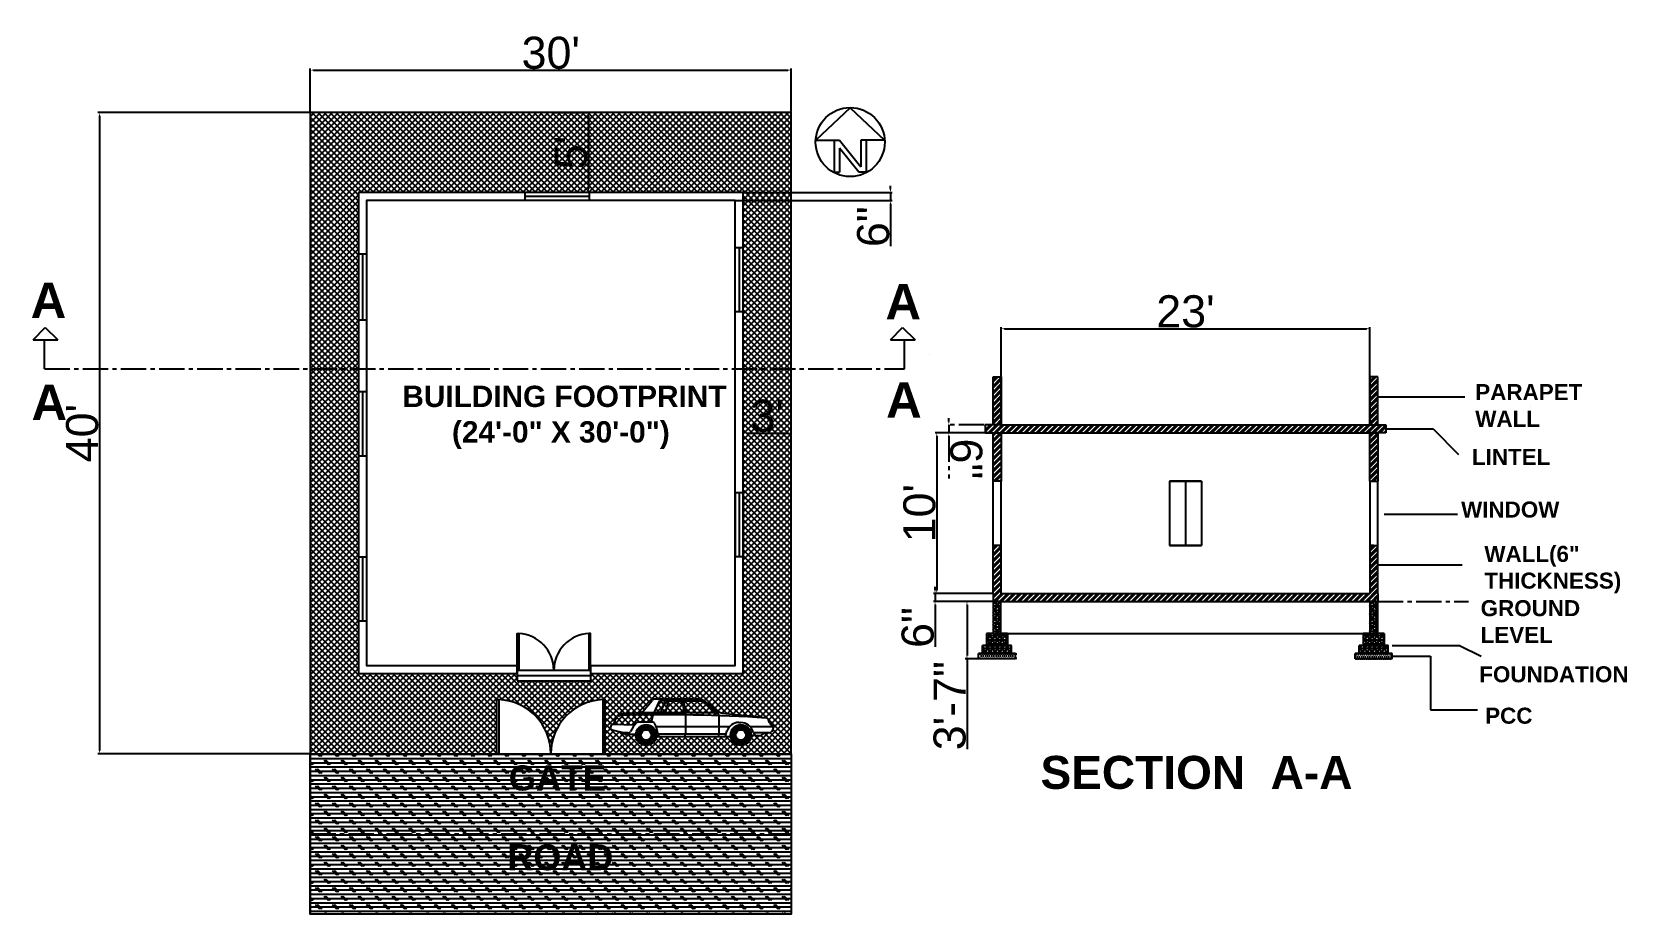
# Model space of a CAD drawing. Header units: feet. Extents: x -3075 to -1881, y -120 to 540.
import ezdxf

# ---------------------------------------------------------------- set-up
doc = ezdxf.new("R2010")
doc.units = ezdxf.units.FT
doc.linetypes.add('CENTER2', pattern=[28.575, 19.05, -3.175, 3.175, -3.175])
doc.styles.get("Standard").update_dxf_attribs({"font": 'arial.ttf'})
doc.dimstyles.new('ISO-25', dxfattribs={"dimtxt": 24, "dimasz": 2.5, "dimexe": 1.25, "dimexo": 0.625, "dimtad": 1, "dimdec": 0, "dimlunit": 4, "dimtxsty": 'Standard', "dimcen": 2.5, "dimadec": 0, "dimazin": 0, "dimtfac": 1, "dimtdec": 0, "dimtmove": 0, "dimatfit": 3, "dimfxl": 1, "dimarcsym": 0})
pattern_1 = [(45, (-4099.2317, -832.2145), (-2.245064, 2.245064), []), (45, (-4099.2317, -830.627), (-2.245064, 2.245064), [])]
pattern_2 = [(0, (-4099.2317, -832.2145), (0, 3.175), []), (135, (-4097.644, -833.802), (-6.350003, -6.350003), [4.49013, -4.49013]), (135, (-4096.8505, -833.802), (-6.350003, -6.350003), [4.49013, -4.49013]), (135, (-4096.057, -833.802), (-6.350003, -6.350003), [4.49013, -4.49013])]

# ---------------------------------------------------------------- blocks, each defined once
blk = doc.blocks.new('DR-72P')
for points in [[(1.5, 0), (0, 0), (0, 36), (1.5, 36)], [(70.5, 0), (72, 0), (72, 36), (70.5, 36)]]:
    blk.add_lwpolyline(points, close=True)
for centre, start, end in [((0, 0), 0, 87.6141), ((72, 0), 92.3859, 180)]:
    blk.add_arc(centre, 36, start, end)
blk = doc.blocks.new('DR-69P')
for points in [[(1.5, 0), (0, 0), (0, 34.5), (1.5, 34.5)], [(67.5, 0), (69, 0), (69, 34.5), (67.5, 34.5)]]:
    blk.add_lwpolyline(points, close=True)
for centre, start, end in [((0, 0), 0, 87.5104), ((69, 0), 92.4896, 180)]:
    blk.add_arc(centre, 34.5, start, end)
blk = doc.blocks.new('Car - sedan  side')
at = {"linetype": 'Continuous'}
for p, q in [((-140.2, 34.7), (-163.9, 33.6)), ((-62.3, 34.7), (-140.2, 34.7)), ((-139.5, 36), (-129.6, 47.9)), ((-128.6, 32.6), (-121.2, 48)), ((-77.8, 49.3), (-126.6, 49.3)), ((-74.7, 48), (-121.2, 48)), ((-120.3, 34.7), (-115.7, 48)), ((-115.4, 34.7), (-111.7, 48)), ((-97.5, 47.3), (-111.9, 47.3)), ((-94.4, 34.7), (-97.7, 48)), ((-93.7, 34.7), (-97, 48)), ((-93, 34.7), (-96.3, 48)), ((-76.3, 47.3), (-96.2, 47.3)), ((-93.7, 19.6), (-93.7, 34.7)), ((-61.1, 34.7), (-76.3, 47.3)), ((-60, 34.6), (-76.1, 48)), ((-56.9, 35.1), (-75.5, 48.6)), ((-58.5, 34.9), (-75, 48)), ((-62.3, 34.7), (-60, 34.6)), ((-60, 34.6), (-58.5, 34.9)), ((-58, 31.6), (-60, 34.6)), ((-57.2, 35.4), (-58.5, 34.9)), ((-54.9, 34.4), (-8.8, 29.8)), ((-174, 19.5), (-174, 18.9)), ((-148.3, 21.7), (-171.1, 22.3)), ((-170.9, 22.3), (-166.8, 31.6)), ((-164.6, 31.6), (-165.5, 30.4)), ((-128.8, 24.6), (-144.8, 24.6)), ((-130.4, 24.6), (-128.6, 32.6)), ((-47.2, 19.6), (-125.2, 19.6)), ((-93.7, 12.1), (-93.7, 19.6)), ((-58, 19.6), (-58, 31.6)), ((-58, 12.1), (-58, 19.6)), ((-37, 24.4), (-34.9, 24.4)), ((0, 19.6), (-24.7, 19.6)), ((-4.2, 24.2), (-5.4, 27.3)), ((-160.1, 13.5), (-171.8, 16.2)), ((-159.2, 12.1), (-161.1, 13.7)), ((-155, 13.5), (-160.1, 13.5)), ((-147, 11.6), (-157.7, 11.6)), ((-120.6, 9), (-125.2, 9)), ((-50.7, 12.1), (-123.3, 12.1)), ((-45.8, 9), (-120.6, 9)), ((-94.2, 9), (-94.2, 12.1)), ((-58.4, 9), (-58.4, 12.1)), ((-51.4, 9.9), (-49.7, 15.1)), ((-20.4, 11.1), (-24.1, 9.4)), ((-4.2, 13.2), (-20.7, 13.2)), ((-18.8, 10.4), (-19.1, 10.8)), ((-14.7, 10), (-18, 10)), ((-9.5, 13.2), (-14.1, 10.2)), ((-3.2, 13.6), (-1.8, 15))]:
    blk.add_line(p, q, dxfattribs=at)
at = {"linetype": 'Continuous', "const_width": 5.49}
for points in [[(-127.8, 11, -1), (-144.3, 11, -1)], [(-26.7, 11, -1), (-43.2, 11, -1)]]:
    blk.add_lwpolyline(points, format="xyb", close=True, dxfattribs=at)
at = {"linetype": 'Continuous'}
for centre, radius in [((-136, 11), 11), ((-34.9, 11), 11), ((-136, 11), 5.51), ((-34.9, 11), 5.51)]:
    blk.add_circle(centre, radius, dxfattribs=at)
for centre, radius, start, end in [((-142.6, 38.5), 3.97, 272.6827, 320.3029), ((-126.6, 45.4), 3.97, 90, 140.3029), ((-77.8, 45.4), 3.97, 54.135, 90), ((-54.5, 38.3), 3.97, 234.135, 264.3123), ((-171.2, 19.5), 2.82, 88.4193, 180), ((-171.2, 18.9), 2.82, 180, 257.0905), ((-163.7, 30.2), 3.38, 92.6827, 155.9736), ((-163.6, 30.9), 1.17, 91.491, 143.9553), ((-118.5, -1702.1), 1734.8, 86.347, 91.491), ((-118.1, -2.8), 38.8, 136.3964, 152.9097), ((-144.8, 22.6), 1.98, 90, 136.3964), ((-128.8, 22.6), 1.98, 28.1371, 90), ((-157.1, 7.5), 34.1, 6.5135, 28.1371), ((-37, 11), 13.4, 90, 161.9732), ((-34.9, 11), 13.4, 13.5864, 90), ((-9.1, 25.8), 4, 21.3107, 84.3123), ((0.9, 26.2), 5.49, 201.3107, 247.7048), ((-1.9, 19.3), 1.94, 325.3744, 67.7048), ((2.5, 16.3), 3.37, 145.3744, 172.3839), ((-157.7, 13.9), 2.32, 230.1291, 270), ((-155, 16.1), 2.62, 270, 332.9097), ((-120.6, 11.6), 2.62, 186.5135, 270), ((-52.6, 10.3), 1.24, 270, 341.9732), ((-20.7, 14.4), 1.24, 193.5864, 270), ((-19.9, 10.1), 1.06, 39.301, 113.7159), ((-18, 11.1), 1.06, 219.301, 270), ((-14.7, 11.1), 1.06, 270, 303.047), ((-4.2, 14.6), 1.46, 270, 313.7173), ((-3.8, 17.1), 2.96, 313.7173, 352.3839)]:
    blk.add_arc(centre, radius, start, end, dxfattribs=at)
blk = doc.blocks.new('*D5')
at = {"color": 0, "lineweight": -2, "transparency": 16777216}
for p, q in [((-2867.2, 480), (-3025.6, 480)), ((-3024.4, 477.5), (-3024.4, 2.5)), ((-2867.2, 0), (-3025.6, 0))]:
    blk.add_line(p, q, dxfattribs=at)
at = {"color": 0, "transparency": 16777216}
for points in [[(-3024.8, 477.5), (-3024, 477.5), (-3024.4, 480)], [(-3024.8, 2.5), (-3024, 2.5), (-3024.4, 0)]]:
    blk.add_solid(points, dxfattribs=at)
at = {"layer": 'Defpoints', "color": 0, "transparency": 16777216}
for p in [(-2866.6, 480), (-2866.6, 0), (-3024.4, 0)]:
    blk.add_point(p, dxfattribs=at)
at = {"color": 0, "transparency": 16777216, "insert": (-3037.2, 240), "char_height": 24, "attachment_point": 5, "rotation": 90}
blk.add_mtext("40'", dxfattribs=at)
blk = doc.blocks.new('*D6')
at = {"color": 0, "lineweight": -2, "transparency": 16777216}
for p, q in [((-2866.6, 480.6), (-2866.6, 512.9)), ((-2864.1, 511.7), (-2509.1, 511.7)), ((-2506.6, 480.6), (-2506.6, 512.9))]:
    blk.add_line(p, q, dxfattribs=at)
at = {"color": 0, "transparency": 16777216}
for points in [[(-2864.1, 512.1), (-2864.1, 511.2), (-2866.6, 511.7)], [(-2509.1, 512.1), (-2509.1, 511.2), (-2506.6, 511.7)]]:
    blk.add_solid(points, dxfattribs=at)
at = {"layer": 'Defpoints', "color": 0, "transparency": 16777216}
for p in [(-2506.6, 511.7), (-2866.6, 480), (-2506.6, 480)]:
    blk.add_point(p, dxfattribs=at)
at = {"color": 0, "transparency": 16777216, "insert": (-2686.6, 524.5), "char_height": 24, "attachment_point": 5}
blk.add_mtext("30'", dxfattribs=at)
blk = doc.blocks.new('*D7')
at = {"color": 0, "lineweight": -2, "transparency": 16777216}
for p, q in [((-2686, 480), (-2657.2, 480)), ((-2658.4, 477.5), (-2658.4, 422.8)), ((-2686, 420.3), (-2657.2, 420.3))]:
    blk.add_line(p, q, dxfattribs=at)
at = {"color": 0, "transparency": 16777216}
for points in [[(-2658.9, 477.5), (-2658, 477.5), (-2658.4, 480)], [(-2658.9, 422.8), (-2658, 422.8), (-2658.4, 420.3)]]:
    blk.add_solid(points, dxfattribs=at)
at = {"layer": 'Defpoints', "color": 0, "transparency": 16777216}
for p in [(-2686.6, 480), (-2686.6, 420.3), (-2658.4, 420.3)]:
    blk.add_point(p, dxfattribs=at)
at = {"color": 0, "transparency": 16777216, "insert": (-2671.3, 450.1), "char_height": 24, "attachment_point": 5, "rotation": 90}
blk.add_mtext("5'", dxfattribs=at)
blk = doc.blocks.new('*D8')
at = {"color": 0, "lineweight": -2, "transparency": 16777216}
for p, q in [((-2542.6, 240.6), (-2542.6, 241.2)), ((-2540.1, 240), (-2509.1, 240)), ((-2506.6, 240.6), (-2506.6, 241.2))]:
    blk.add_line(p, q, dxfattribs=at)
at = {"color": 0, "transparency": 16777216}
for points in [[(-2540.1, 240.4), (-2540.1, 239.6), (-2542.6, 240)], [(-2509.1, 240.4), (-2509.1, 239.6), (-2506.6, 240)]]:
    blk.add_solid(points, dxfattribs=at)
at = {"layer": 'Defpoints', "color": 0, "transparency": 16777216}
for p in [(-2542.6, 240), (-2506.6, 240), (-2506.6, 240)]:
    blk.add_point(p, dxfattribs=at)
at = {"color": 0, "transparency": 16777216, "insert": (-2524.6, 252.9), "char_height": 24, "attachment_point": 5}
blk.add_mtext("3'", dxfattribs=at)
blk = doc.blocks.new('*D9')
at = {"color": 0, "lineweight": -2, "transparency": 16777216}
for p, q in [((-2542, 420), (-2431.1, 420)), ((-2432.3, 422.5), (-2432.3, 425)), ((-2432.3, 420), (-2432.3, 414)), ((-2548, 414), (-2431.1, 414)), ((-2432.3, 411.5), (-2432.3, 380))]:
    blk.add_line(p, q, dxfattribs=at)
at = {"color": 0, "transparency": 16777216}
for points in [[(-2432.8, 422.5), (-2431.9, 422.5), (-2432.3, 420)], [(-2432.8, 411.5), (-2431.9, 411.5), (-2432.3, 414)]]:
    blk.add_solid(points, dxfattribs=at)
at = {"layer": 'Defpoints', "color": 0, "transparency": 16777216}
for p in [(-2542.6, 420), (-2548.6, 414), (-2432.3, 414)]:
    blk.add_point(p, dxfattribs=at)
at = {"color": 0, "transparency": 16777216, "insert": (-2445.2, 394.5), "char_height": 24, "attachment_point": 5, "rotation": 90}
blk.add_mtext('6"', dxfattribs=at)
blk = doc.blocks.new('North Arrow')
for p, q in [((0, 0), (-12.86, -11.999)), ((0, 0), (12.782, -11.999)), ((-12.86, -11.999), (-6, -11.999)), ((-6, -11.999), (-6, -23.999)), ((-6, -11.999), (-4, -11.999)), ((-4, -11.999), (4, -21.999)), ((3.195, -23.996), (-4, -15.002)), ((-4, -15.002), (-4, -23.999)), ((4, -11.999), (4, -21.999)), ((6, -11.999), (4, -11.999)), ((12.782, -11.999), (6, -11.999)), ((6, -11.999), (6, -23.999)), ((-6, -23.999), (-4, -23.999)), ((6, -23.999), (3.195, -23.999))]:
    blk.add_line(p, q)
blk.add_circle((-0.013, -12.745), 12.885)
blk = doc.blocks.new('f2')
for p, q in [((0, 9.1), (-5.6, 9.1)), ((-5.6, 9.1), (-5.6, -14.9)), ((0, -14.9), (0, 9.1)), ((-5.6, -14.9), (-10.6, -14.9)), ((-10.6, -14.9), (-10.6, -23.9)), ((5, -14.9), (0, -14.9)), ((5, -14.9), (5, -23.9)), ((-13.6, -29.9), (-16.6, -29.9)), ((-16.6, -33.9), (-16.6, -29.9)), ((11, -33.9), (-16.6, -33.9)), ((-10.6, -23.9), (-13.6, -23.9)), ((-13.6, -29.9), (-13.6, -23.9)), ((8, -23.9), (5, -23.9)), ((8, -29.9), (8, -23.9)), ((11, -29.9), (8, -29.9)), ((11, -33.9), (11, -29.9))]:
    blk.add_line(p, q)
blk = doc.blocks.new('*D13')
at = {"color": 0, "linetype": 'CENTER2', "lineweight": -2, "transparency": 16777216}
for p, q in [((-2388.7, 248.6), (-2388.7, 251.1)), ((-2362.2, 246.2), (-2390, 246.1)), ((-2362.2, 240.2), (-2389.9, 240.1)), ((-2388.7, 246.1), (-2388.7, 240.1)), ((-2388.7, 237.6), (-2388.6, 206.1))]:
    blk.add_line(p, q, dxfattribs=at)
at = {"color": 0, "linetype": 'CENTER2', "transparency": 16777216}
for points in [[(-2388.3, 248.6), (-2389.1, 248.6), (-2388.7, 246.1)], [(-2388.3, 237.6), (-2389.1, 237.6), (-2388.7, 240.1)]]:
    blk.add_solid(points, dxfattribs=at)
at = {"layer": 'Defpoints', "color": 0, "linetype": 'CENTER2', "transparency": 16777216}
for p in [(-2388.7, 240.1), (-2361.6, 246.2), (-2361.6, 240.2)]:
    blk.add_point(p, dxfattribs=at)
at = {"color": 0, "linetype": 'CENTER2', "transparency": 16777216, "insert": (-2375.8, 220.7), "char_height": 24, "attachment_point": 5, "rotation": 270.1641}
blk.add_mtext('6"', dxfattribs=at)
blk = doc.blocks.new('*D14')
at = {"color": 0, "lineweight": -2, "transparency": 16777216}
for p, q in [((-2356.3, 240.2), (-2399, 240.2)), ((-2397.7, 237.7), (-2397.7, 122.5)), ((-2356.3, 120), (-2399, 120))]:
    blk.add_line(p, q, dxfattribs=at)
at = {"color": 0, "transparency": 16777216}
for points in [[(-2398.2, 237.7), (-2397.3, 237.7), (-2397.7, 240.2)], [(-2398.2, 122.5), (-2397.3, 122.5), (-2397.7, 120)]]:
    blk.add_solid(points, dxfattribs=at)
at = {"layer": 'Defpoints', "color": 0, "transparency": 16777216}
for p in [(-2355.6, 240.2), (-2397.7, 120), (-2355.6, 120)]:
    blk.add_point(p, dxfattribs=at)
at = {"color": 0, "transparency": 16777216, "insert": (-2410.6, 180.1), "char_height": 24, "attachment_point": 5, "rotation": 90}
blk.add_mtext("10'", dxfattribs=at)
blk = doc.blocks.new('*D15')
at = {"color": 0, "lineweight": -2, "transparency": 16777216}
for p, q in [((-2356.3, 120), (-2400.2, 120)), ((-2399, 122.5), (-2399, 125)), ((-2399, 120), (-2399, 114)), ((-2356.3, 114), (-2400.2, 114)), ((-2399, 111.5), (-2399, 80))]:
    blk.add_line(p, q, dxfattribs=at)
at = {"color": 0, "transparency": 16777216}
for points in [[(-2399.4, 122.5), (-2398.6, 122.5), (-2399, 120)], [(-2399.4, 111.5), (-2398.6, 111.5), (-2399, 114)]]:
    blk.add_solid(points, dxfattribs=at)
at = {"layer": 'Defpoints', "color": 0, "transparency": 16777216}
for p in [(-2355.6, 120), (-2399, 114), (-2355.6, 114)]:
    blk.add_point(p, dxfattribs=at)
at = {"color": 0, "transparency": 16777216, "insert": (-2411.9, 94.5), "char_height": 24, "attachment_point": 5, "rotation": 90}
blk.add_mtext('6"', dxfattribs=at)
blk = doc.blocks.new('*D16')
at = {"color": 0, "lineweight": -2, "transparency": 16777216}
for p, q in [((-2356.3, 114), (-2376.4, 114)), ((-2375.1, 111.5), (-2375.1, 73.5)), ((-2356.3, 71), (-2376.4, 71)), ((-2375.1, 71), (-2375.1, 3.5))]:
    blk.add_line(p, q, dxfattribs=at)
at = {"color": 0, "transparency": 16777216}
for points in [[(-2375.6, 111.5), (-2374.7, 111.5), (-2375.1, 114)], [(-2375.6, 73.5), (-2374.7, 73.5), (-2375.1, 71)]]:
    blk.add_solid(points, dxfattribs=at)
at = {"layer": 'Defpoints', "color": 0, "transparency": 16777216}
for p in [(-2355.6, 114), (-2375.1, 71), (-2355.6, 71)]:
    blk.add_point(p, dxfattribs=at)
at = {"color": 0, "transparency": 16777216, "insert": (-2388, 36), "char_height": 24, "attachment_point": 5, "rotation": 90}
blk.add_mtext('3\'-7"', dxfattribs=at)
blk = doc.blocks.new('*D17')
at = {"color": 0, "lineweight": -2, "transparency": 16777216}
for p, q in [((-2349.6, 246.8), (-2349.6, 319.4)), ((-2347.1, 318.1), (-2076.1, 318.1)), ((-2073.6, 246.8), (-2073.6, 319.4))]:
    blk.add_line(p, q, dxfattribs=at)
at = {"color": 0, "transparency": 16777216}
for points in [[(-2347.1, 318.6), (-2347.1, 317.7), (-2349.6, 318.1)], [(-2076.1, 318.6), (-2076.1, 317.7), (-2073.6, 318.1)]]:
    blk.add_solid(points, dxfattribs=at)
at = {"layer": 'Defpoints', "color": 0, "transparency": 16777216}
for p in [(-2073.6, 318.1), (-2349.6, 246.2), (-2073.6, 246.2)]:
    blk.add_point(p, dxfattribs=at)
at = {"color": 0, "transparency": 16777216, "insert": (-2211.6, 331), "char_height": 24, "attachment_point": 5}
blk.add_mtext("23'", dxfattribs=at)

msp = doc.modelspace()

# ---------------------------------------------------------------- hatches: boundary and pattern name
at = {"true_color": 0x58ba48}
h = msp.add_hatch(dxfattribs=at)
h.set_pattern_fill('ANSI37', color=85)
h.set_pattern_definition([(45, (-4099.2317, -832.2145), (-2.245064, 2.245064), []), (135, (-4099.2317, -832.2145), (-2.245064, -2.245064), [])])
h.paths.add_polyline_path([(-2830.6, 420), (-2705.7, 420), (-2705.7, 420.3), (-2658.4, 420.3), (-2657.7, 420.3), (-2542.6, 420), (-2542.6, 288), (-2506.6, 288), (-2506.6, 480), (-2866.6, 480), (-2866.6, 288), (-2830.6, 288)])
h.paths.add_polyline_path([(-2830.6, 288), (-2866.6, 288), (-2866.6, 0), (-2727.1, 0), (-2727.1, 40.5), (-2725.4, 40.5), (-2725.4, 40.5, -0.402058), (-2686.6, 0, -0.402058), (-2647.7, 40.5), (-2647.7, 40.5), (-2646.1, 40.5), (-2646.1, 0), (-2506.6, 0), (-2506.6, 288), (-2542.6, 288), (-2542.6, 60), (-2656.8, 60), (-2656.8, 54.7), (-2711.8, 54.7), (-2711.8, 60), (-2830.6, 60)])
h.paths.add_polyline_path([(-2574.5, 40.9), (-2608.7, 40.9, 0.223082), (-2610.8, 39.9), (-2617.8, 31.5, -0.210496), (-2619.8, 30.5), (-2618.2, 30.6), (-2609.4, 30.6), (-2604.9, 39.9), (-2572.4, 39.9, 0.213226)], flags=16)
h.paths.add_polyline_path([(-2585.6, 30.6), (-2587.8, 39.4), (-2588.3, 39.4), (-2586.1, 30.6)], flags=16)
h.paths.add_polyline_path([(-2623.9, 21.5, -0.025368), (-2622, 23.5), (-2611.3, 23.5), (-2610.1, 29.1, 0.005139), (-2635.1, 28.7), (-2635.3, 28.4, -0.235757), (-2634.7, 28.8, -0.015232), (-2560.6, 28.4), (-2560.6, 28.4), (-2562, 30.6), (-2562.8, 30.6), (-2573.4, 39.4), (-2573.1, 40.5), (-2559.8, 30.9, 0.132301), (-2558.4, 30.4), (-2526.1, 27.2, -0.282037), (-2523.7, 25.4), (-2523.7, 25.4), (-2522.9, 23.2, 0.204931), (-2520.8, 21, -0.478747), (-2520.1, 19, 0.118249), (-2520.5, 18, -0.170063), (-2521.2, 16.8), (-2522.5, 15.5), (-2526.6, 15.5), (-2530, 13.3), (-2533.2, 13.3, 0.560622), (-2534.2, 14), (-2536.8, 12.9, -0.850842), (-2552, 12.6), (-2604.5, 12.6), (-2607.7, 12.6, -0.939542), (-2623, 14.4), (-2631.1, 14.4), (-2632.9, 15.9), (-2640.4, 17.6, -0.349659), (-2641.9, 19.5, -0.48081), (-2640, 21.9)], flags=16)
h.paths.add_polyline_path([(-2609.5, 14, -1), (-2621.1, 14, -1)], flags=0)
h.paths.add_polyline_path([(-2611.4, 14, -1), (-2619.2, 14, -1)], flags=0)
h.paths.add_polyline_path([(-2607.7, 20), (-2553, 20, 0.096971), (-2554.8, 16.9), (-2555.4, 14.8), (-2606.4, 14.8, 0.056689)], flags=0)
h.paths.add_polyline_path([(-2538.6, 14, -1), (-2550.2, 14, -1)], flags=0)
h.paths.add_polyline_path([(-2540.6, 14, -1), (-2548.3, 14, -1)], flags=0)
at = {"true_color": 0xf8d731}
h = msp.add_hatch(dxfattribs=at)
h.set_pattern_fill('STEEL', color=40)
h.set_pattern_definition(pattern_1)
h.paths.add_polyline_path([(-2349.5, 282.2), (-2355.5, 282.2), (-2355.5, 246.2), (-2349.5, 246.2)])
h.paths.add_polyline_path([(-2067.6, 282.2), (-2073.6, 282.2), (-2073.6, 246.2), (-2067.6, 246.2)])
h = msp.add_hatch(dxfattribs=at)
h.set_pattern_fill('STEEL', color=40)
h.set_pattern_definition(pattern_1)
h.paths.add_polyline_path([(-2061.6, 246.2), (-2067.6, 246.2), (-2073.6, 246.2), (-2349.6, 246.2), (-2355.5, 246.2), (-2361.6, 246.2), (-2361.6, 240.2), (-2355.6, 240.2), (-2349.6, 240.2), (-2073.6, 240.2), (-2061.6, 240.2)])
h = msp.add_hatch(dxfattribs=at)
h.set_pattern_fill('STEEL', color=40)
h.set_pattern_definition(pattern_1)
h.paths.add_polyline_path([(-2067.6, 240.2), (-2073.6, 240.2), (-2073.6, 204), (-2067.6, 204)])
h.paths.add_polyline_path([(-2067.6, 156), (-2073.6, 156), (-2073.6, 120), (-2349.6, 120), (-2349.6, 156), (-2355.6, 156), (-2355.6, 120), (-2355.6, 114), (-2351.6, 114), (-2067.6, 114), (-2067.6, 120)])
h.paths.add_polyline_path([(-2349.6, 240.2), (-2355.6, 240.2), (-2355.6, 204), (-2349.6, 204)])
h = msp.add_hatch()
h.set_pattern_fill('NET3', color=6)
h.set_pattern_definition([(0, (-4099.2317, -832.2145), (0, 3.175), []), (60, (-4099.2317, -832.2145), (-2.7496307, 1.5875), []), (120, (-4099.2317, -832.2145), (-2.7496307, -1.5875), [])])
h.paths.add_polyline_path([(-2068, 114), (-2073.6, 114), (-2073.6, 90), (-2068, 90)])
h.paths.add_polyline_path([(-2063, 90), (-2068, 90), (-2078.6, 90), (-2078.6, 81), (-2063, 81)])
h.paths.add_polyline_path([(-2060, 81), (-2063, 81), (-2078.6, 81), (-2081.6, 81), (-2081.6, 75), (-2060, 75)])
h.paths.add_polyline_path([(-2349.8, 114), (-2355.4, 114), (-2355.4, 90), (-2349.8, 90)])
h.paths.add_polyline_path([(-2344.8, 90), (-2349.8, 90), (-2355.6, 90), (-2360.4, 90), (-2360.4, 81), (-2344.8, 81)])
h.paths.add_polyline_path([(-2341.8, 81), (-2344.8, 81), (-2360.4, 81), (-2363.4, 81), (-2363.4, 75), (-2341.8, 75)])
h = msp.add_hatch()
h.set_pattern_fill('AR-SAND', color=256)
h.set_pattern_definition([(37.5, (-4099.23, -832.214), (-1.6, 48.9413), [0, -38.608, 0, -43.18, 0, -41.275]), (7.5, (-4099.23, -832.214), (44.9523, 71.6825), [0, -20.828, 0, -34.798, 0, -13.335]), (327.5, (-4130.474, -832.214), (79.0992, 0.1437), [0, -12.7, 0, -45.72, 0, -59.69]), (317.5, (-4130.474, -832.214), (76.3556, 22.293), [0, -6.35, 0, -29.972, 0, -34.29])])
h.paths.add_polyline_path([(-2057.5, 81), (-2060.5, 81), (-2060.5, 90), (-2065.5, 90), (-2065.5, 114), (-2067.6, 114), (-2067.6, 90), (-2076.1, 90), (-2076.1, 81), (-2079.1, 81), (-2079.1, 75), (-2082.1, 75), (-2082.1, 71), (-2054.5, 71), (-2054.5, 75), (-2057.5, 75)])
h = msp.add_hatch()
h.set_pattern_fill('DOTS', color=256)
h.set_pattern_definition([(0, (-4096.4605, -831.6556), (0.79375, 1.5875), [0, -1.5875])])
h.paths.add_polyline_path([(-2337.8, 75.6), (-2340.8, 75.6), (-2362.4, 75.6), (-2365.4, 75.6), (-2365.4, 71.6), (-2337.8, 71.6)])
h = msp.add_hatch()
h.set_pattern_fill('DOTS')
h.set_pattern_definition([(0, (-4099.2317, -832.2145), (0.79375, 1.5875), [0, -1.5875])])
h.paths.add_polyline_path([(-2057, 75), (-2060, 75), (-2081.6, 75), (-2084.6, 75), (-2084.6, 71), (-2057, 71)])
h = msp.add_hatch()
h.set_pattern_fill('CORK', color=8)
h.set_pattern_definition(pattern_2)
h.paths.add_polyline_path([(-2506.6, 0), (-2647.7, 0), (-2725.4, 0), (-2866.6, 0), (-2866.6, -60), (-2506.6, -60)])
h.paths.add_polyline_path([(-2724, -38.1), (-2641.7, -38.1), (-2641.7, 0.6), (-2724, 0.6)], flags=9)
h = msp.add_hatch()
h.set_pattern_fill('CORK', color=8)
h.set_pattern_definition(pattern_2)
h.paths.add_polyline_path([(-2506.6, -60), (-2866.6, -60), (-2866.6, -120), (-2506.6, -120)])

# ---------------------------------------------------------------- linework, layer by layer
for p, q in [((-2705.7, 414.3), (-2705.7, 420.3)), ((-2705.7, 420.3), (-2658.4, 420.3)), ((-2658.4, 420.3), (-2657.7, 420.3)), ((-2657.7, 414.3), (-2657.7, 420.3)), ((-2705.7, 417.3), (-2657.8, 417.3)), ((-2705.7, 414.3), (-2657.7, 414.3)), ((-2830.6, 374.1), (-2824.6, 374.1)), ((-2830.6, 374.1), (-2830.6, 326.1)), ((-2830.6, 372.8), (-2830.6, 324.8)), ((-2827.6, 374.1), (-2827.6, 326.3)), ((-2827.6, 372.8), (-2827.6, 324.9)), ((-2824.6, 374.1), (-2824.6, 326.9)), ((-2824.6, 372.8), (-2824.6, 325.5)), ((-2548.6, 379), (-2542.6, 379)), ((-2545.6, 379), (-2545.6, 331.1)), ((-2830.6, 324.8), (-2824.6, 324.8)), ((-2824.6, 326.9), (-2824.6, 326.1)), ((-2824.6, 325.5), (-2824.6, 324.8)), ((-2548.6, 331), (-2542.6, 331)), ((-2830.6, 271.1), (-2824.6, 271.1)), ((-2830.6, 271.1), (-2830.6, 223.1)), ((-2827.6, 271.1), (-2827.6, 223.2)), ((-2824.6, 271.1), (-2824.6, 223.8)), ((-1944.2, 269), (-1944.2, 269)), ((-1953.5, 259.9), (-1953.5, 259.9)), ((-2349.6, 246.2), (-2349.6, 246.2)), ((-2349.6, 246.2), (-2349.6, 246.2)), ((-2349.6, 246.2), (-2349.6, 246.2)), ((-2349.6, 240.2), (-2349.6, 240.2)), ((-2073.6, 240.2), (-2067.6, 240.2)), ((-2067.6, 246.2), (-2067.6, 246.2)), ((-2026.3, 243.2), (-2007.3, 224.1)), ((-1964.4, 249.1), (-1964.4, 249.1)), ((-2830.6, 223.1), (-2824.6, 223.1)), ((-2824.6, 223.8), (-2824.6, 223.1)), ((-2355.6, 204), (-2355.6, 204)), ((-2067.6, 210), (-2067.6, 210)), ((-2548.6, 195.6), (-2542.6, 195.6)), ((-2548.6, 195.6), (-2548.6, 147.6)), ((-2545.6, 195.6), (-2545.6, 147.7)), ((-2542.6, 195.6), (-2542.6, 148.4)), ((-2073.6, 156), (-2067.6, 156)), ((-2830.6, 147.5), (-2824.6, 147.5)), ((-2830.6, 147.5), (-2830.6, 99.5)), ((-2827.6, 147.5), (-2827.6, 99.7)), ((-2824.6, 147.5), (-2824.6, 100.3)), ((-2548.6, 147.6), (-2542.6, 147.6)), ((-2542.6, 148.4), (-2542.6, 147.6)), ((-2355.6, 120), (-2355.6, 114)), ((-2067.6, 120), (-2067.6, 114)), ((-2355.6, 114), (-2355.6, 90)), ((-2067.6, 90), (-2067.6, 114)), ((-2830.6, 99.5), (-2824.6, 99.5)), ((-2824.6, 100.3), (-2824.6, 99.5)), ((-2363.4, 75), (-2340.3, 75)), ((-2360.4, 81), (-2344.8, 81)), ((-2081.6, 75), (-2060, 75)), ((-2078.6, 81), (-2063, 81)), ((-2711.9, 66), (-2711.9, 60)), ((-2711.8, 62.5), (-2656.8, 62.5)), ((-2711.8, 62.5), (-2711.8, 54.7)), ((-2656.8, 66), (-2656.8, 60)), ((-2656.8, 60), (-2656.8, 54.7)), ((-2711.8, 58.6), (-2656.8, 58.6)), ((-2711.8, 54.7), (-2656.8, 54.7)), ((-2684.3, 54.7), (-2684.3, 54.5)), ((-2028.3, 32.9), (-1993.1, 32.9)), ((-2866.6, 0), (-2866.6, -120)), ((-2725.4, 0), (-2638.1, 0)), ((-2866.6, -120), (-2866.6, -60))]:
    msp.add_line(p, q)
at = {"color": 244, "true_color": 0x991b1e}
for p, q in [((-3074.1, 309.7), (-3065, 319)), ((-3065, 319), (-3065, 319)), ((-3065, 319), (-3055.5, 309.7)), ((-2432.3, 309.7), (-2423.3, 319)), ((-2423.3, 319), (-2423.3, 319)), ((-2423.3, 319), (-2413.8, 309.7)), ((-3074.1, 309.7), (-3055.5, 309.7)), ((-3074.1, 309.7), (-3074.1, 309.7)), ((-3065.5, 288), (-3065.5, 309.7)), ((-3055.5, 309.7), (-3055.5, 309.7)), ((-2432.3, 309.7), (-2413.8, 309.7)), ((-2422, 288), (-2422, 309.7)), ((-2414.2, 309.7), (-2414.2, 309.7)), ((-2403.4, 298.9), (-2403.4, 298.9))]:
    msp.add_line(p, q, dxfattribs=at)
at = {"color": 242, "linetype": 'CENTER2', "true_color": 0xcd2027}
msp.add_line((-3065.5, 288), (-2422, 288), dxfattribs=at)
at = {"color": 240, "true_color": 0xed1f24}
for p, q in [((-2355.5, 246.2), (-2355.5, 282.2)), ((-2355.5, 282.2), (-2349.5, 282.2)), ((-2067.6, 282.2), (-2073.6, 282.2)), ((-2067.6, 246.2), (-2067.6, 282.2)), ((-2355.5, 246.2), (-2361.6, 246.2)), ((-2361.6, 246.2), (-2361.6, 240.2)), ((-2355.6, 204), (-2355.6, 240.2)), ((-2355.6, 240.2), (-2349.6, 240.2)), ((-2349.6, 246.2), (-2355.5, 246.2)), ((-2349.6, 246.2), (-2073.6, 246.2)), ((-2349.6, 240.2), (-2349.6, 204)), ((-2349.6, 240.2), (-2073.6, 240.2)), ((-2073.6, 204), (-2073.6, 240.2)), ((-2067.6, 240.2), (-2067.6, 204.1)), ((-2355.6, 120), (-2355.6, 204)), ((-2349.6, 204), (-2355.6, 204)), ((-2349.6, 120), (-2349.6, 204)), ((-2073.6, 204), (-2073.6, 120)), ((-2073.6, 204), (-2067.6, 204)), ((-2067.6, 120), (-2067.6, 204)), ((-2349.6, 156), (-2355.6, 156)), ((-2070.6, 156), (-2073.6, 156)), ((-2349.6, 120), (-2073.6, 120)), ((-2355.6, 114), (-2067.6, 114))]:
    msp.add_line(p, q, dxfattribs=at)
at = {"color": 4}
for p, q in [((-2349.5, 282.2), (-2349.5, 246.2)), ((-2073.6, 282.2), (-2073.6, 246.2)), ((-2361.6, 240.2), (-2355.6, 240.2))]:
    msp.add_line(p, q, dxfattribs=at)
at = {"color": 40, "true_color": 0xf8d731}
for p, q in [((-2073.6, 246.2), (-2067.6, 246.2)), ((-2061.6, 240.2), (-2073.6, 240.2)), ((-2067.6, 246.2), (-2061.6, 246.2)), ((-2061.6, 246.2), (-2061.6, 240.2))]:
    msp.add_line(p, q, dxfattribs=at)
at = {"color": 242, "true_color": 0xcd2027}
for p, q in [((-2223.6, 204), (-2199.6, 204)), ((-2223.6, 204), (-2223.6, 156)), ((-2199.6, 204), (-2223.6, 204)), ((-2211.6, 204), (-2211.6, 156)), ((-2199.6, 204), (-2199.6, 156)), ((-2223.6, 156), (-2199.6, 156)), ((-2199.6, 156), (-2223.6, 156))]:
    msp.add_line(p, q, dxfattribs=at)
at = {"linetype": 'CENTER2'}
for p, q in [((-2067.6, 114), (-1999.9, 114)), ((-2006.6, 81), (-1990.3, 73)), ((-2866.6, -60), (-2506.6, -60))]:
    msp.add_line(p, q, dxfattribs=at)
at = {"color": 85, "true_color": 0x58ba48}
msp.add_line((-2355.6, 90), (-2067.6, 90), dxfattribs=at)
for points in [[(-2647.7, 0), (-2506.6, 0), (-2506.6, 480), (-2866.6, 480), (-2866.6, 0), (-2725.4, 0)], [(-2656.8, 60), (-2542.6, 60), (-2542.6, 420), (-2830.6, 420), (-2830.6, 60), (-2711.9, 60)], [(-2548.6, 414), (-2824.6, 414), (-2824.6, 66)], [(-2656.6, 414), (-2710.4, 414)], [(-2548.6, 66), (-2548.6, 414), (-2650.6, 414)], [(-2824.6, 288), (-2824.6, 168)], [(-2656.8, 66), (-2548.6, 66), (-2548.6, 288)], [(-2824.6, 162), (-2824.6, 66), (-2711.9, 66)], [(-2684.5, 66), (-2684.4, 66)], [(-2647.7, 0), (-2506.6, 0), (-2506.6, -120), (-2866.6, -120), (-2866.6, 0), (-2725.4, 0)]]:
    msp.add_lwpolyline(points)
msp.add_lwpolyline([(-2866.6, 0), (-2866.6, 0), (-2866.6, 0), (-2866.6, 0)], close=True)
msp.add_lwpolyline([(-2866.6, 0), (-2866.6, 0), (-2866.6, 0), (-2866.6, 0)], close=True)

# ---------------------------------------------------------------- block references
for name, p, xscale, yscale, zscale in [('North Arrow', (-2462.5, 483.4), 2.005412722908771, 2.005412722908771, 2.005412722908771), ('DR-69P', (-2711.8, 62.5), 0.7968559254947227, 0.7968559254947227, 0.7968559254947227), ('DR-72P', (-2727.1, 0), 1.12607649678765, 1.12607649678765, 1.12607649678765), ('Car - sedan  side', (-2519.9, 6.3), 0.701122169638525, 0.701122169638525, 0.701122169638525)]:
    msp.add_blockref(name, p, dxfattribs=dict(xscale=xscale, yscale=yscale, zscale=zscale))
at = {"color": 152, "true_color": 0x2776bb}
msp.add_blockref('f2', (-2349.8, 104.9), dxfattribs=at)
msp.add_blockref('f2', (-2068, 104.9))

# ---------------------------------------------------------------- texts
at = {"color": 244, "true_color": 0x991b1e, "char_height": 26.331, "attachment_point": 1}
for insert in [(-3075.8, 352.6), (-2436.1, 351.5), (-3075.2, 276.2), (-2435.6, 278)]:
    msp.add_mtext_dynamic_manual_height_columns('{\\fArial|b1|i0|c0|p34;A}', width=144.182, gutter_width=32.9, heights=[0], dxfattribs=dict(at, insert=insert))
at = {"attachment_point": 1}
for s, width, gutter_width, insert, char_height in [('{\\fArial|b1|i0|c0|p34;BUILDING FOOTPRINT}\\P      {\\fArial|b1|i0|c0|p34;(24\'-0" X 30\'-0")}  ', 331.399, 19.9, (-2797.7, 275.5), 15.951), ('{\\fArial|b1|i0|c0|p34;PARAPET WALL}', 103.125, 15, (-1994.7, 276.7), 12), ('{\\fArial|b1|i0|c0|p34;LINTEL}', 68.55, 15, (-1997.2, 228.2), 12), ('{\\fArial|b1|i0|c0|p34;WINDOW}', 73.248, 15, (-2005.3, 188.8), 12), ('{\\fArial|b1|i0|c0|p34;WALL(6" THICKNESS)}', 74.714, 15, (-1987.9, 155.6), 12), ('{\\fArial|b1|i0|c0|p34;FOUNDATION}', 95.732, 15, (-1991.7, 65.5), 12), ('{\\fArial|b1|i0|c0|p34;PCC}', 81.455, 15, (-1987.3, 34.5), 12), ('{\\fArial|b1|i0|c0|p34;GATE}', 127.98, 23.5, (-2718.1, -8.7), 18.798), ('{\\fArial|b1|i0|c0|p34;SECTION  A-A}', 514.091, 30.8, (-2320.1, -1.6), 24.662), ('{\\fArial|b1|i0|c0|p34;ROAD}', 166.224, 24.1, (-2719.1, -67.9), 19.268)]:
    msp.add_mtext_dynamic_manual_height_columns(s, width=width, gutter_width=gutter_width, heights=[0], dxfattribs=dict(at, insert=insert, char_height=char_height))
at = {"linetype": 'CENTER2', "insert": (-1990.7, 115), "char_height": 12, "attachment_point": 1}
msp.add_mtext_dynamic_manual_height_columns('{\\fArial|b1|i0|c0|p34;GROUND LEVEL}', width=113.904, gutter_width=15, heights=[0], dxfattribs=at)

# ---------------------------------------------------------------- dimensions: what is measured, and where the dimension line sits
for base, p1, p2, picture, middle in [((-2506.6, 511.7), (-2866.6, 480), (-2506.6, 480), '*D6', (-2686.6, 524.5)), ((-2073.6, 318.1), (-2349.6, 246.2), (-2073.6, 246.2), '*D17', (-2211.6, 331)), ((-2506.6, 240), (-2542.6, 240), (-2506.6, 240), '*D8', (-2524.6, 252.9))]:
    dim = msp.add_linear_dim(base=base, p1=p1, p2=p2, dimstyle='ISO-25')
    dim.commit()
    dim.dimension.update_dxf_attribs({"geometry": picture, "text_midpoint": middle})
for base, p1, p2, picture, middle in [((-3024.4, 0), (-2866.6, 480), (-2866.6, 0), '*D5', (-3037.2, 240)), ((-2658.4, 420.3), (-2686.6, 480), (-2686.6, 420.3), '*D7', (-2671.3, 450.1)), ((-2432.3, 414), (-2542.6, 420), (-2548.6, 414), '*D9', (-2445.2, 394.5)), ((-2397.7, 120), (-2355.6, 240.2), (-2355.6, 120), '*D14', (-2410.6, 180.1)), ((-2399, 114), (-2355.6, 120), (-2355.6, 114), '*D15', (-2411.9, 94.5)), ((-2375.1, 71), (-2355.6, 114), (-2355.6, 71), '*D16', (-2388, 36))]:
    dim = msp.add_linear_dim(base=base, p1=p1, p2=p2, angle=90, dimstyle='ISO-25')
    dim.commit()
    dim.dimension.update_dxf_attribs({"geometry": picture, "text_midpoint": middle})
at = {"linetype": 'CENTER2'}
dim = msp.add_aligned_dim(p1=(-2361.6, 246.2), p2=(-2361.6, 240.2), distance=-27.1, dimstyle='ISO-25', dxfattribs=at)
dim.commit()
dim.dimension.update_dxf_attribs({"geometry": '*D13', "text_midpoint": (-2375.8, 220.7)})

# ---------------------------------------------------------------- leaders
for points in [[(-2067.6, 267.1), (-2002.4, 267.1)], [(-2061.6, 243.2), (-2031.1, 243.2), (-2026.3, 243.2)], [(-2062.8, 179.3), (-2008.1, 179.3)], [(-2067.6, 141.3), (-2004.5, 141.3)], [(-2057, 81), (-2006.6, 81)], [(-2057, 73), (-2028.3, 73), (-2028.3, 32.9)]]:
    msp.add_leader(points, dimstyle='ISO-25', override={"dimgap": 0.625, "dimtad": 0})

doc.saveas('drawing.dxf')
